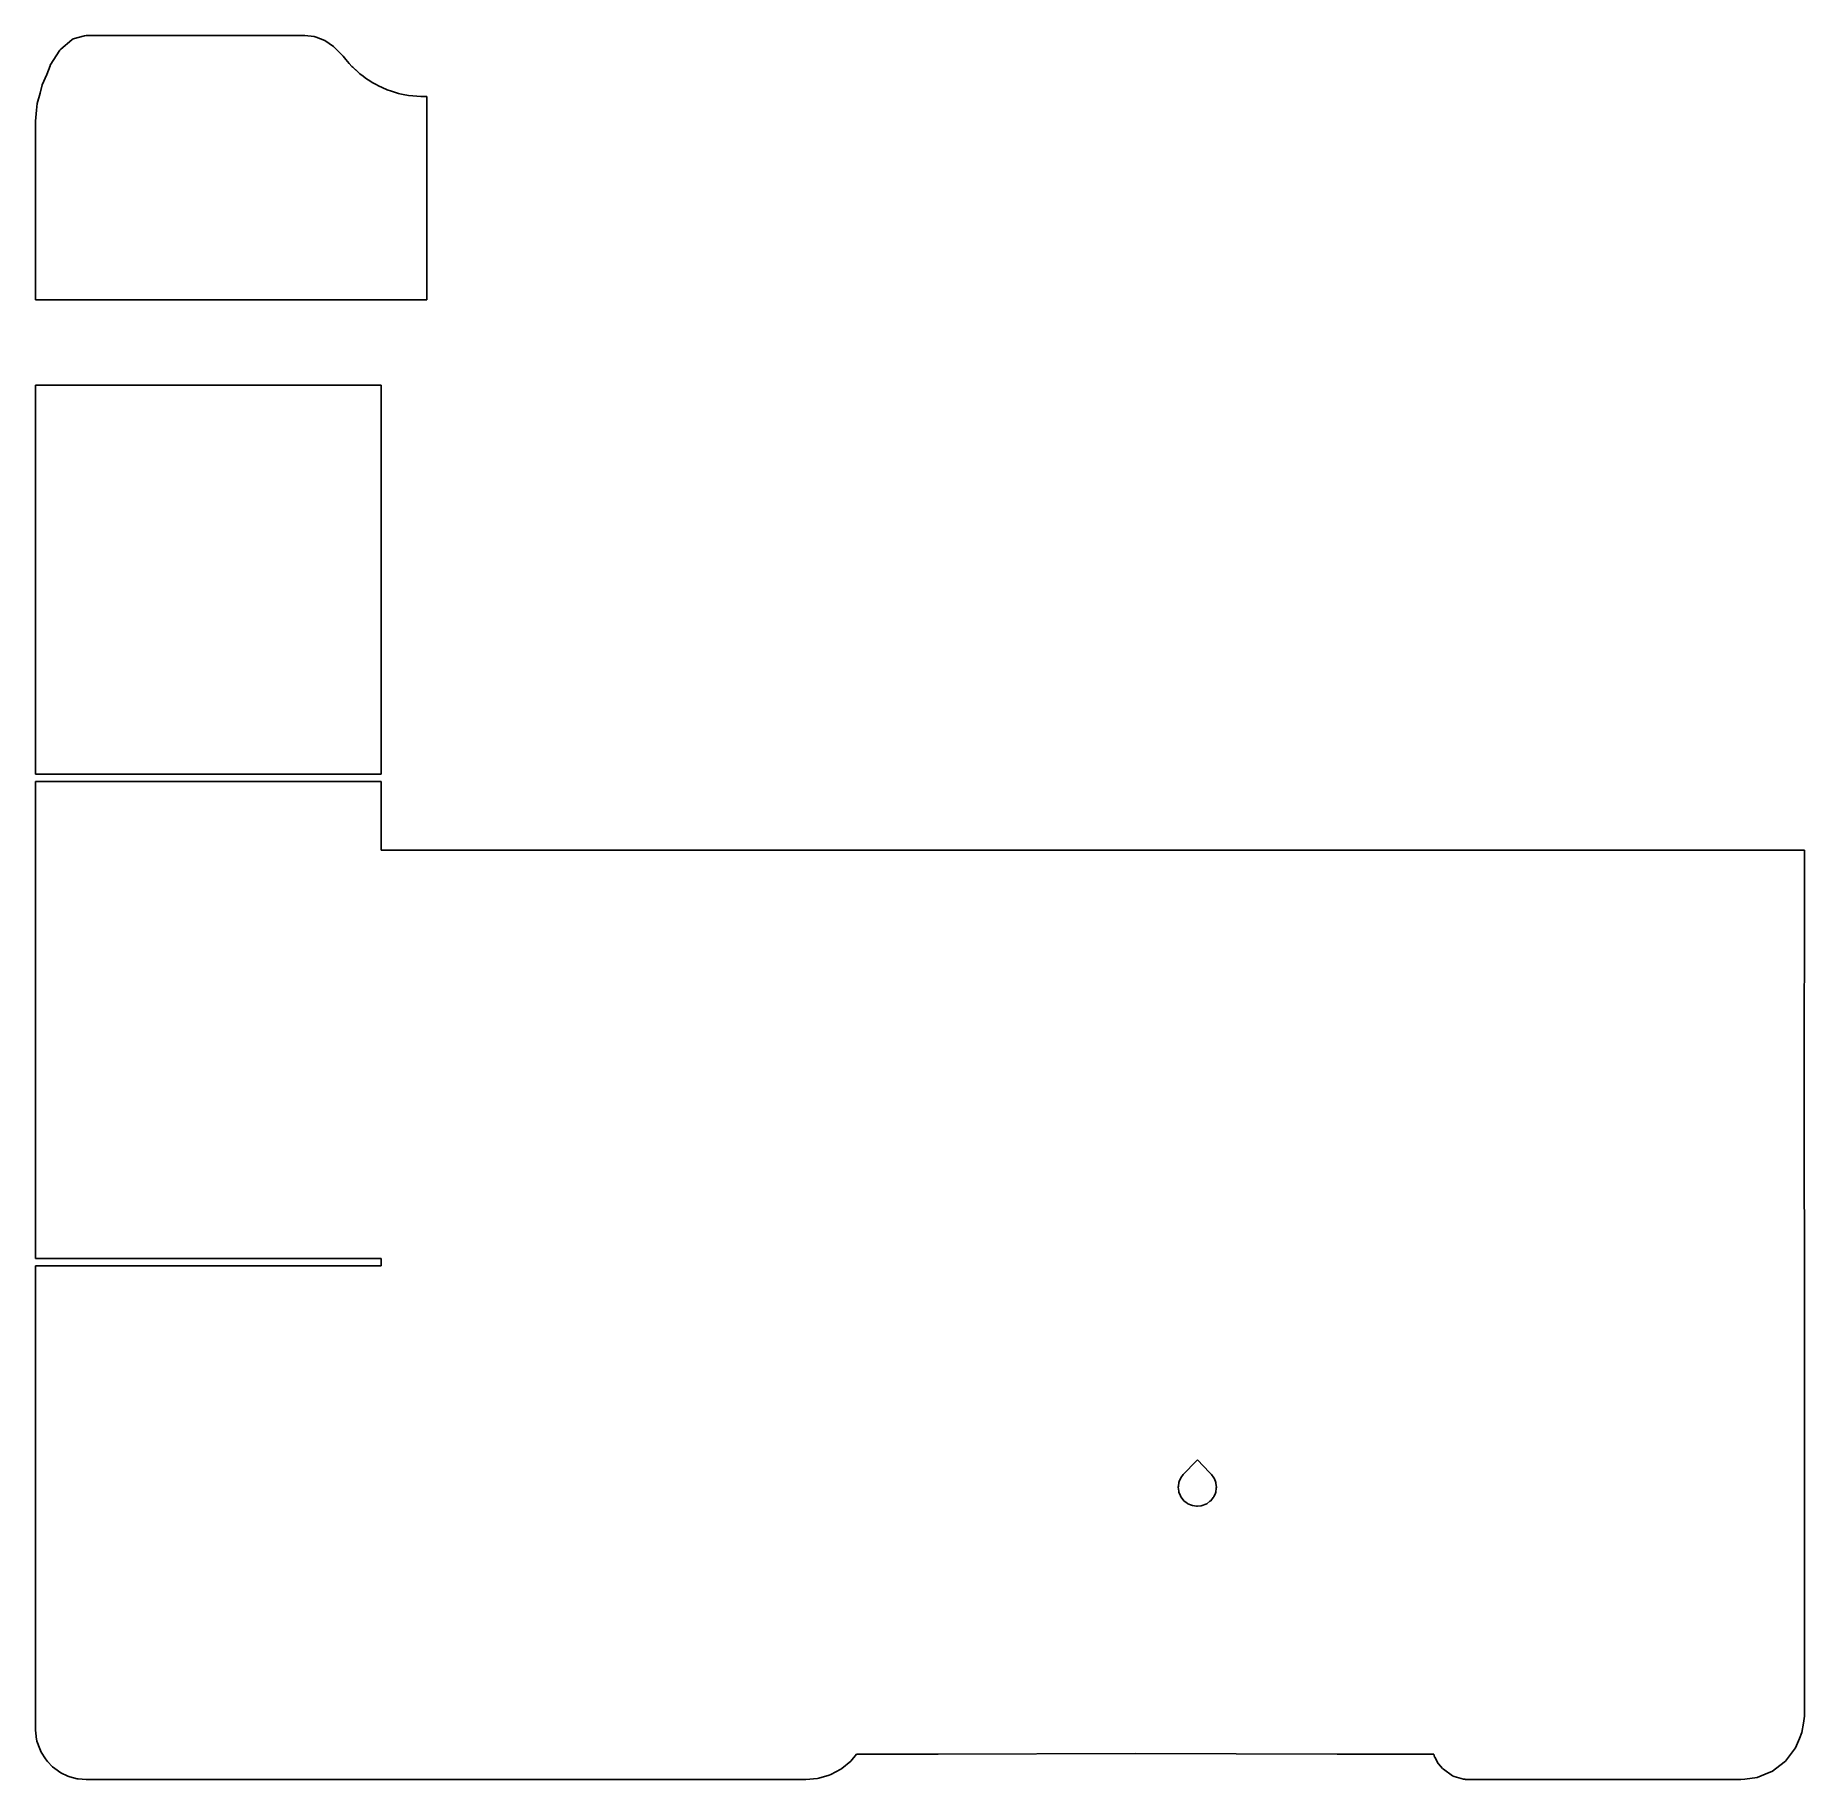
# Model space of a CAD drawing. Header units: metres. Extents: x 2.4 to 72, y -16 to 52.6.
import ezdxf

# ---------------------------------------------------------------- set-up
doc = ezdxf.new("R2010")
doc.units = ezdxf.units.M

msp = doc.modelspace()

# ---------------------------------------------------------------- linework, layer by layer
for p, q in [((3.83, 52.421), (3.4, 52.065)), ((3.882, 52.464), (3.83, 52.421)), ((4.336, 52.584), (3.882, 52.464)), ((4.4, 52.601), (4.336, 52.584)), ((12.467, 52.601), (4.4, 52.601)), ((13, 52.601), (12.467, 52.601)), ((13.368, 52.552), (13, 52.601)), ((13.407, 52.543), (13.368, 52.552)), ((13.442, 52.529), (13.407, 52.543)), ((13.781, 52.394), (13.442, 52.529)), ((14.126, 52.158), (13.781, 52.394)), ((3.368, 52.016), (2.986, 51.429)), ((3.4, 52.065), (3.368, 52.016)), ((14.18, 52.113), (14.126, 52.158)), ((14.508, 51.788), (14.18, 52.113)), ((14.18, 52.113), (14.18, 52.113)), ((14.606, 51.648), (14.508, 51.788)), ((14.744, 51.497), (14.606, 51.648)), ((14.746, 51.494), (14.744, 51.497)), ((14.847, 51.379), (14.746, 51.494)), ((2.847, 51.066), (2.668, 50.662)), ((2.977, 51.406), (2.847, 51.066)), ((2.986, 51.429), (2.977, 51.406)), ((14.879, 51.352), (14.847, 51.379)), ((14.99, 51.247), (14.879, 51.352)), ((14.997, 51.242), (14.99, 51.247)), ((15.024, 51.22), (14.997, 51.242)), ((15.132, 51.118), (15.024, 51.22)), ((15.165, 51.091), (15.132, 51.118)), ((15.288, 50.991), (15.165, 51.091)), ((15.373, 50.933), (15.288, 50.991)), ((15.458, 50.87), (15.373, 50.933)), ((15.517, 50.835), (15.458, 50.87)), ((15.644, 50.754), (15.517, 50.835)), ((2.588, 50.326), (2.468, 49.919)), ((2.668, 50.662), (2.588, 50.326)), ((15.672, 50.74), (15.644, 50.754)), ((15.802, 50.669), (15.672, 50.74)), ((15.832, 50.652), (15.802, 50.669)), ((15.869, 50.633), (15.832, 50.652)), ((16.24, 50.458), (15.869, 50.633)), ((16.401, 50.408), (16.24, 50.458)), ((16.681, 50.316), (16.401, 50.408)), ((16.729, 50.308), (16.681, 50.316)), ((16.868, 50.281), (16.729, 50.308)), ((17.072, 50.239), (16.868, 50.281)), ((17.245, 50.221), (17.072, 50.239)), ((17.564, 50.2), (17.245, 50.221)), ((17.581, 50.2), (17.564, 50.2)), ((17.8, 50.2), (17.581, 50.2)), ((17.8, 45.748), (17.8, 50.2)), ((2.445, 49.663), (2.4, 49.225)), ((2.468, 49.919), (2.445, 49.663)), ((2.4, 49.225), (2.4, 49.032)), ((2.4, 49.032), (2.4, 48.598)), ((2.4, 48.598), (2.4, 47.126)), ((2.4, 47.126), (2.4, 46.441)), ((2.4, 46.441), (2.4, 46.102)), ((2.4, 46.102), (2.4, 43.066)), ((17.8, 45.2), (17.8, 45.748)), ((17.8, 44.331), (17.8, 45.2)), ((17.8, 44.196), (17.8, 44.331)), ((17.8, 43.311), (17.8, 44.196)), ((17.8, 42.339), (17.8, 43.311)), ((2.4, 43.066), (2.4, 42.867)), ((2.4, 42.867), (2.4, 42.851)), ((2.4, 42.851), (2.4, 42.679)), ((2.4, 42.679), (2.4, 42.506)), ((2.4, 42.506), (2.4, 42.498)), ((2.4, 42.498), (2.4, 42.328)), ((2.4, 42.328), (2.4, 42.194)), ((2.4, 42.194), (3.098, 42.194)), ((3.098, 42.194), (17.708, 42.194)), ((17.708, 42.194), (17.769, 42.194)), ((17.769, 42.194), (17.8, 42.194)), ((17.8, 42.326), (17.8, 42.339)), ((17.8, 42.315), (17.8, 42.326)), ((17.8, 42.308), (17.8, 42.315)), ((17.8, 42.304), (17.8, 42.308)), ((17.8, 42.194), (17.8, 42.304)), ((2.4, 35.649), (2.4, 38.844)), ((2.4, 38.844), (12.25, 38.844)), ((12.25, 38.844), (16, 38.844)), ((16, 38.844), (16, 35.649)), ((2.4, 33.94), (2.4, 35.649)), ((16, 35.649), (16, 33.94)), ((2.4, 32.726), (2.4, 33.94)), ((16, 33.94), (16, 31.916)), ((2.4, 31.916), (2.4, 32.726)), ((2.4, 28.183), (2.4, 31.916)), ((16, 31.916), (16, 23.548)), ((16, 31.916), (16, 31.916)), ((2.4, 23.548), (2.4, 28.183)), ((2.859, 23.548), (2.4, 23.548)), ((15.541, 23.256), (2.4, 23.256)), ((2.4, 23.256), (2.4, 15.31)), ((16, 23.548), (2.859, 23.548)), ((16, 23.256), (15.541, 23.256)), ((16, 21.74), (16, 23.256)), ((16, 20.981), (16, 21.74)), ((16, 20.649), (16, 20.981)), ((16, 20.556), (16, 20.649)), ((28.977, 20.556), (16, 20.556)), ((29.033, 20.556), (28.977, 20.556)), ((29.096, 20.556), (29.033, 20.556)), ((62.93, 20.556), (29.096, 20.556)), ((63.145, 20.556), (62.93, 20.556)), ((63.286, 20.556), (63.145, 20.556)), ((63.353, 20.556), (63.286, 20.556)), ((63.837, 20.556), (63.353, 20.556)), ((71.981, 20.556), (63.837, 20.556)), ((71.983, 18.637), (71.981, 20.556)), ((71.968, 12.041), (71.983, 18.603)), ((71.983, 18.603), (71.983, 18.637)), ((2.4, 15.31), (2.4, 13.769)), ((2.4, 13.769), (2.4, 13.372)), ((2.4, 13.372), (2.4, 12.903)), ((2.4, 12.903), (2.4, 12.417)), ((2.4, 12.417), (2.4, 11.973)), ((2.4, 11.973), (2.4, 11.137)), ((71.979, 0.816), (71.968, 12.041)), ((2.4, 11.137), (2.4, 10.613)), ((2.4, 10.613), (2.4, 10.157)), ((2.4, 10.157), (2.4, 9.813)), ((2.4, 9.813), (2.4, 9.584)), ((2.4, 9.584), (2.4, 4.495)), ((2.4, 4.495), (2.859, 4.495)), ((10.311, 4.203), (2.4, 4.203)), ((2.4, 4.203), (2.4, 3.41)), ((2.859, 4.495), (16, 4.495)), ((16, 4.203), (10.311, 4.203)), ((16, 4.495), (16, 4.349)), ((16, 4.495), (16, 4.495)), ((16, 4.349), (16, 4.343)), ((16, 4.343), (16, 4.203)), ((2.4, 3.41), (2.4, -6.216)), ((71.977, -13.5), (71.979, 0.816)), ((48.1, -3.426), (48.045, -3.482)), ((48.581, -3.917), (48.1, -3.426)), ((47.447, -4.129), (47.389, -4.273)), ((47.54, -4.005), (47.447, -4.129)), ((47.564, -3.973), (47.54, -4.005)), ((48.045, -3.482), (47.564, -3.973)), ((48.636, -3.973), (48.581, -3.917)), ((48.66, -4.005), (48.636, -3.973)), ((48.753, -4.129), (48.66, -4.005)), ((48.768, -4.166), (48.753, -4.129)), ((48.826, -4.31), (48.768, -4.166)), ((47.355, -4.463), (47.35, -4.503)), ((47.35, -4.503), (47.371, -4.657)), ((47.374, -4.31), (47.355, -4.463)), ((47.371, -4.657), (47.377, -4.696)), ((47.389, -4.273), (47.374, -4.31)), ((47.377, -4.696), (47.437, -4.839)), ((47.437, -4.839), (47.452, -4.876)), ((47.437, -4.839), (47.437, -4.839)), ((48.748, -4.876), (48.808, -4.733)), ((48.808, -4.733), (48.823, -4.696)), ((48.823, -4.696), (48.845, -4.542)), ((48.831, -4.349), (48.826, -4.31)), ((48.85, -4.503), (48.831, -4.349)), ((48.845, -4.542), (48.85, -4.503)), ((47.452, -4.876), (47.547, -4.998)), ((47.547, -4.998), (47.572, -5.03)), ((47.572, -5.03), (47.695, -5.124)), ((47.695, -5.124), (47.727, -5.148)), ((47.727, -5.148), (47.87, -5.207)), ((47.87, -5.207), (47.907, -5.222)), ((47.907, -5.222), (48.061, -5.243)), ((48.061, -5.243), (48.1, -5.248)), ((48.1, -5.248), (48.254, -5.228)), ((48.254, -5.228), (48.293, -5.222)), ((48.293, -5.222), (48.437, -5.163)), ((48.437, -5.163), (48.473, -5.148)), ((48.473, -5.148), (48.597, -5.054)), ((48.597, -5.054), (48.628, -5.03)), ((48.628, -5.03), (48.723, -4.907)), ((48.723, -4.907), (48.748, -4.876)), ((2.4, -6.216), (2.4, -12.279)), ((2.4, -12.279), (2.4, -12.356)), ((2.4, -12.356), (2.4, -12.814)), ((2.4, -12.814), (2.4, -13.996)), ((71.88, -14.147), (71.94, -13.779)), ((71.94, -13.779), (71.977, -13.5)), ((2.4, -13.996), (2.4, -14)), ((2.4, -14), (2.41, -14.076)), ((2.41, -14.076), (2.42, -14.152)), ((2.42, -14.152), (2.43, -14.318)), ((2.43, -14.318), (2.46, -14.483)), ((2.46, -14.483), (2.573, -14.794)), ((71.631, -14.75), (71.782, -14.384)), ((71.782, -14.384), (71.88, -14.147)), ((2.573, -14.794), (2.627, -14.924)), ((2.627, -14.924), (2.795, -15.186)), ((2.795, -15.186), (2.874, -15.289)), ((2.874, -15.289), (3.074, -15.496)), ((34.116, -15.557), (34.468, -15.268)), ((34.468, -15.268), (34.689, -14.998)), ((34.689, -14.998), (37.912, -14.998)), ((37.912, -14.998), (45.658, -14.979)), ((45.658, -14.979), (53.604, -14.999)), ((53.604, -14.999), (57.395, -15.003)), ((57.395, -15.003), (57.433, -15.116)), ((57.433, -15.116), (57.435, -15.122)), ((57.435, -15.122), (57.574, -15.364)), ((71.009, -15.44), (71.233, -15.268)), ((71.233, -15.268), (71.468, -14.962)), ((71.468, -14.962), (71.631, -14.75)), ((3.074, -15.496), (3.169, -15.568)), ((3.169, -15.568), (3.402, -15.733)), ((3.402, -15.733), (3.675, -15.859)), ((3.675, -15.859), (3.756, -15.892)), ((3.756, -15.892), (4.044, -15.967)), ((4.044, -15.967), (4.081, -15.973)), ((4.081, -15.973), (4.4, -16)), ((4.4, -16), (5.453, -16)), ((5.453, -16), (28.869, -16)), ((28.869, -16), (31.304, -16)), ((31.304, -16), (32.552, -16)), ((32.552, -16), (32.7, -16)), ((32.7, -16), (33.163, -15.954)), ((33.163, -15.954), (33.213, -15.946)), ((33.213, -15.946), (33.621, -15.822)), ((33.621, -15.822), (33.691, -15.793)), ((33.691, -15.793), (34.079, -15.585)), ((34.079, -15.585), (34.116, -15.557)), ((57.574, -15.364), (57.588, -15.381)), ((57.588, -15.381), (57.747, -15.568)), ((57.747, -15.568), (57.777, -15.591)), ((57.777, -15.591), (58.139, -15.846)), ((58.139, -15.846), (58.201, -15.872)), ((58.201, -15.872), (58.567, -15.979)), ((58.567, -15.979), (58.616, -15.984)), ((58.616, -15.984), (58.646, -15.99)), ((58.646, -15.99), (58.673, -15.995)), ((58.673, -15.995), (58.677, -15.995)), ((58.677, -15.995), (58.68, -15.995)), ((58.68, -15.995), (58.738, -15.999)), ((58.738, -15.999), (58.742, -15.999)), ((58.742, -15.999), (58.8, -16)), ((58.8, -16), (66.767, -16)), ((66.767, -16), (69.431, -16)), ((69.431, -16), (69.454, -16)), ((69.454, -16), (69.477, -16)), ((69.477, -16), (69.634, -15.979)), ((69.634, -15.979), (70.113, -15.915)), ((70.113, -15.915), (70.434, -15.781)), ((70.434, -15.781), (70.715, -15.665)), ((70.715, -15.665), (71.009, -15.44))]:
    msp.add_line(p, q)

doc.saveas('drawing.dxf')
